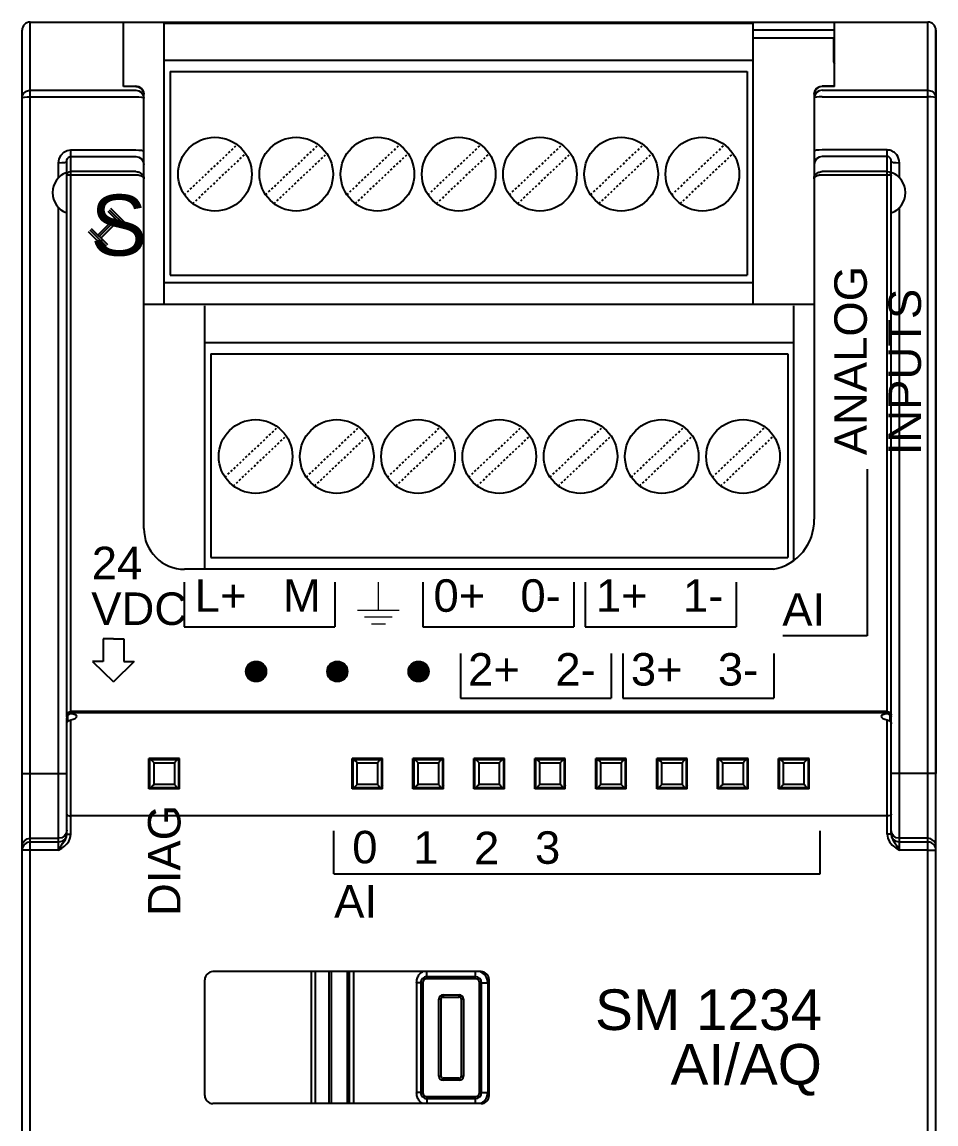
# Model space of a CAD drawing. Header units: inches. Extents: x 57 to 2760, y -193 to 2149.
# Drawn here: x 230 to 275, y 1289.4 to 1343.7 of the extents above; entities that cross this region are included whole.
import ezdxf

# ---------------------------------------------------------------- set-up
doc = ezdxf.new("R2010")
doc.units = ezdxf.units.IN
doc.header["$MEASUREMENT"] = 0
doc.linetypes.add('DOT', pattern=[0.2, 0.1, -0.1])
doc.styles.get("Standard").update_dxf_attribs({"font": 'arial.ttf'})

msp = doc.modelspace()

# ---------------------------------------------------------------- linework, layer by layer
at = {"color": 7, "linetype": 'Continuous'}
for p, q in [((229.97329, 1244.08422), (229.97329, 1343.28422)), ((230.37329, 1243.68422), (230.37329, 1343.68422)), ((230.37329, 1343.68422), (274.57329, 1343.68422)), ((234.97329, 1340.51791), (234.97329, 1343.68422)), ((236.97329, 1329.78895), (236.97329, 1343.60422)), ((265.97329, 1343.60422), (236.97329, 1343.60422)), ((265.97329, 1329.78895), (265.97329, 1343.60422)), ((269.97329, 1343.28422), (265.97329, 1343.28422)), ((269.97329, 1340.51791), (269.97329, 1343.68422)), ((274.57329, 1243.68422), (274.57329, 1343.68422)), ((274.97329, 1343.28422), (274.97329, 1306.68422)), ((274.97329, 1244.08422), (274.97329, 1343.28422)), ((269.97329, 1342.88422), (265.97329, 1342.88422)), ((269.92329, 1342.88422), (269.92329, 1341.88422)), ((265.97329, 1341.79422), (236.97329, 1341.79422)), ((269.97329, 1341.74784), (269.94488, 1341.74784)), ((237.26329, 1341.25422), (237.26329, 1331.22222)), ((237.26329, 1341.25422), (265.68329, 1341.25422)), ((265.68329, 1341.25422), (265.68329, 1331.22222)), ((234.97329, 1340.53058), (235.57329, 1340.53058)), ((235.57329, 1340.51791), (234.97329, 1340.51791)), ((235.72449, 1340.5009), (235.57329, 1340.53058)), ((269.22208, 1340.5009), (269.37329, 1340.53058)), ((269.37329, 1340.51791), (269.25765, 1340.50138)), ((269.97329, 1340.53058), (269.37329, 1340.53058)), ((269.97329, 1340.51791), (269.37329, 1340.51791)), ((230.37329, 1340.32249), (235.57329, 1340.32249)), ((230.37329, 1340.00264), (235.57329, 1340.00264)), ((235.94268, 1340.08424), (235.97329, 1339.93594)), ((235.97329, 1318.74631), (235.97329, 1340.13058)), ((268.97329, 1340.13058), (268.97329, 1319.20822)), ((269.00389, 1340.08424), (268.97329, 1339.93594)), ((269.1504, 1340.45221), (269.05727, 1340.36804)), ((269.25765, 1340.50138), (269.1504, 1340.45221)), ((269.37329, 1340.32249), (274.57329, 1340.32249)), ((269.37329, 1340.00264), (274.57329, 1340.00264)), ((232.37329, 1309.62007), (232.37329, 1337.38679)), ((232.37329, 1337.38679), (235.57329, 1337.38679)), ((272.57329, 1337.38679), (269.37329, 1337.38679)), ((272.57329, 1309.62007), (272.57329, 1337.38679)), ((231.77329, 1336.007), (231.77329, 1336.74021)), ((232.17329, 1309.47356), (232.17329, 1336.80036)), ((232.37329, 1337.06189), (235.57329, 1337.06189)), ((272.57329, 1337.06189), (269.37329, 1337.06189)), ((272.77329, 1309.47356), (272.77329, 1336.80039)), ((273.17329, 1336.007), (273.17329, 1336.74021)), ((235.57329, 1336.3199), (232.37329, 1336.3199)), ((235.97329, 1335.96918), (235.97329, 1336.67552)), ((272.57329, 1336.3199), (269.37329, 1336.3199)), ((235.57329, 1336.14705), (232.37329, 1336.14705)), ((272.57329, 1336.14705), (269.37329, 1336.14842)), ((231.77329, 1302.92192), (231.77329, 1334.56144)), ((273.17329, 1302.92192), (273.17329, 1334.56144)), ((236.97329, 1330.85511), (265.97329, 1330.85511)), ((237.26329, 1331.22222), (265.68329, 1331.22222)), ((235.97329, 1329.78895), (268.97329, 1329.78895)), ((238.97329, 1316.74622), (238.97329, 1329.70422)), ((267.97329, 1317.17599), (267.97329, 1329.70422)), ((267.97329, 1327.89422), (238.97329, 1327.89422)), ((239.26329, 1327.35422), (239.26329, 1317.32222)), ((239.26329, 1327.35422), (267.68329, 1327.35422)), ((267.68329, 1327.35422), (267.68329, 1317.32222)), ((239.26329, 1317.32222), (267.68329, 1317.32222)), ((266.97319, 1316.74622), (237.97329, 1316.74622)), ((240.9989, 1311.71541), (241.49181, 1312.20832)), ((241.00464, 1311.67474), (241.53248, 1312.20258)), ((241.01042, 1311.77334), (241.43388, 1312.1968)), ((241.01234, 1311.63604), (241.57118, 1312.19488)), ((241.02003, 1311.59733), (241.60989, 1312.18719)), ((241.02195, 1311.83126), (241.37596, 1312.18527)), ((241.02773, 1311.55863), (241.64859, 1312.17949)), ((241.03347, 1311.88919), (241.31803, 1312.17375)), ((241.03543, 1311.51992), (241.6873, 1312.17179)), ((241.05352, 1311.49161), (241.71561, 1312.1537)), ((241.07211, 1311.46379), (241.74343, 1312.13511)), ((241.0907, 1311.43597), (241.77125, 1312.11652)), ((241.10928, 1311.40816), (241.79906, 1312.09794)), ((241.11044, 1312.01256), (241.19466, 1312.09678)), ((241.12787, 1311.38034), (241.82688, 1312.07935)), ((241.14759, 1311.35366), (241.85356, 1312.05963)), ((241.17541, 1311.33507), (241.87215, 1312.03181)), ((241.20322, 1311.31648), (241.89074, 1312.004)), ((241.23104, 1311.2979), (241.90932, 1311.97618)), ((241.25886, 1311.27931), (241.92791, 1311.94836)), ((241.28668, 1311.26072), (241.9465, 1311.92054)), ((241.31767, 1311.24531), (241.96191, 1311.88955)), ((241.35637, 1311.23761), (241.96961, 1311.85085)), ((241.39508, 1311.22991), (241.97731, 1311.81214)), ((241.43378, 1311.22221), (241.98501, 1311.77344)), ((244.9989, 1311.71541), (245.49181, 1312.20832)), ((245.00464, 1311.67474), (245.53248, 1312.20258)), ((245.01042, 1311.77334), (245.43388, 1312.1968)), ((245.01234, 1311.63604), (245.57118, 1312.19488)), ((245.02003, 1311.59733), (245.60989, 1312.18719)), ((245.02195, 1311.83126), (245.37596, 1312.18527)), ((245.02773, 1311.55863), (245.64859, 1312.17949)), ((245.03347, 1311.88919), (245.31803, 1312.17375)), ((245.03543, 1311.51992), (245.6873, 1312.17179)), ((245.05352, 1311.49161), (245.71561, 1312.1537)), ((245.07211, 1311.46379), (245.74343, 1312.13511)), ((245.0907, 1311.43597), (245.77125, 1312.11652)), ((245.10928, 1311.40816), (245.79906, 1312.09794)), ((245.11044, 1312.01256), (245.19466, 1312.09678)), ((245.12787, 1311.38034), (245.82688, 1312.07935)), ((245.14759, 1311.35366), (245.85356, 1312.05963)), ((245.17541, 1311.33507), (245.87215, 1312.03181)), ((245.20322, 1311.31648), (245.89074, 1312.004)), ((245.23104, 1311.2979), (245.90932, 1311.97618)), ((245.25886, 1311.27931), (245.92791, 1311.94836)), ((245.28668, 1311.26072), (245.9465, 1311.92054)), ((245.31767, 1311.24531), (245.96191, 1311.88955)), ((245.35637, 1311.23761), (245.96961, 1311.85085)), ((245.39508, 1311.22991), (245.97731, 1311.81214)), ((245.43378, 1311.22221), (245.98501, 1311.77344)), ((248.9989, 1311.71541), (249.49181, 1312.20832)), ((249.00464, 1311.67474), (249.53248, 1312.20258)), ((249.01042, 1311.77334), (249.43388, 1312.1968)), ((249.01234, 1311.63604), (249.57118, 1312.19488)), ((249.02003, 1311.59733), (249.60989, 1312.18719)), ((249.02195, 1311.83126), (249.37596, 1312.18527)), ((249.02773, 1311.55863), (249.64859, 1312.17949)), ((249.03347, 1311.88919), (249.31803, 1312.17375)), ((249.03543, 1311.51992), (249.6873, 1312.17179)), ((249.05352, 1311.49161), (249.71561, 1312.1537)), ((249.07211, 1311.46379), (249.74343, 1312.13511)), ((249.0907, 1311.43597), (249.77125, 1312.11652)), ((249.10928, 1311.40816), (249.79906, 1312.09794)), ((249.11044, 1312.01256), (249.19466, 1312.09678)), ((249.12787, 1311.38034), (249.82688, 1312.07935)), ((249.14759, 1311.35366), (249.85356, 1312.05963)), ((249.17541, 1311.33507), (249.87215, 1312.03181)), ((249.20322, 1311.31648), (249.89074, 1312.004)), ((249.23104, 1311.2979), (249.90932, 1311.97618)), ((249.25886, 1311.27931), (249.92791, 1311.94836)), ((249.28668, 1311.26072), (249.9465, 1311.92054)), ((249.31767, 1311.24531), (249.96191, 1311.88955)), ((249.35637, 1311.23761), (249.96961, 1311.85085)), ((249.39508, 1311.22991), (249.97731, 1311.81214)), ((249.43378, 1311.22221), (249.98501, 1311.77344)), ((241.47249, 1311.21452), (241.9927, 1311.73473)), ((241.51788, 1311.2135), (241.99372, 1311.68934)), ((241.57581, 1311.22503), (241.98219, 1311.63141)), ((241.63373, 1311.23655), (241.97067, 1311.57349)), ((241.69532, 1311.25174), (241.95548, 1311.5119)), ((241.83517, 1311.34518), (241.86204, 1311.37205)), ((245.47249, 1311.21452), (245.9927, 1311.73473)), ((245.51788, 1311.2135), (245.99372, 1311.68934)), ((245.57581, 1311.22503), (245.98219, 1311.63141)), ((245.63373, 1311.23655), (245.97067, 1311.57349)), ((245.69532, 1311.25174), (245.95548, 1311.5119)), ((245.83517, 1311.34518), (245.86204, 1311.37205)), ((249.47249, 1311.21452), (249.9927, 1311.73473)), ((249.51788, 1311.2135), (249.99372, 1311.68934)), ((249.57581, 1311.22503), (249.98219, 1311.63141)), ((249.63373, 1311.23655), (249.97067, 1311.57349)), ((249.69532, 1311.25174), (249.95548, 1311.5119)), ((249.83517, 1311.34518), (249.86204, 1311.37205)), ((272.57329, 1309.7402), (232.37329, 1309.7402)), ((272.57329, 1309.6728), (232.37329, 1309.6728)), ((232.17329, 1303.6921), (232.17329, 1309.43507)), ((232.22329, 1309.25312), (232.22329, 1309.56094)), ((232.37329, 1303.69686), (232.37329, 1309.32986)), ((272.57329, 1303.69686), (272.57329, 1309.32986)), ((272.72329, 1309.25312), (272.72329, 1309.56094)), ((272.77329, 1303.69214), (272.77329, 1309.43507)), ((272.77329, 1304.68066), (272.77329, 1309.12725)), ((236.22329, 1305.93422), (236.22329, 1307.43422)), ((237.72329, 1307.43422), (236.22329, 1307.43422)), ((237.72329, 1305.93422), (237.72329, 1307.43422)), ((246.22329, 1305.93422), (246.22329, 1307.43422)), ((247.72329, 1307.43422), (246.22329, 1307.43422)), ((247.72329, 1305.93422), (247.72329, 1307.43422)), ((249.22329, 1305.93422), (249.22329, 1307.43422)), ((250.72329, 1307.43422), (249.22329, 1307.43422)), ((250.72329, 1305.93422), (250.72329, 1307.43422)), ((252.22329, 1305.93422), (252.22329, 1307.43422)), ((253.72329, 1307.43422), (252.22329, 1307.43422)), ((253.72329, 1305.93422), (253.72329, 1307.43422)), ((255.22329, 1305.93422), (255.22329, 1307.43422)), ((256.72329, 1307.43422), (255.22329, 1307.43422)), ((256.72329, 1305.93422), (256.72329, 1307.43422)), ((259.72329, 1307.43422), (258.22329, 1307.43422)), ((258.22329, 1305.93422), (258.22329, 1307.43422)), ((259.72329, 1305.93422), (259.72329, 1307.43422)), ((262.72329, 1307.43422), (261.22329, 1307.43422)), ((261.22329, 1305.93422), (261.22329, 1307.43422)), ((262.72329, 1305.93422), (262.72329, 1307.43422)), ((265.72329, 1307.43422), (264.22329, 1307.43422)), ((264.22329, 1305.93422), (264.22329, 1307.43422)), ((265.72329, 1305.93422), (265.72329, 1307.43422)), ((268.72329, 1307.43422), (267.22329, 1307.43422)), ((267.22329, 1305.93422), (267.22329, 1307.43422)), ((268.72329, 1305.93422), (268.72329, 1307.43422)), ((236.22329, 1307.18422), (236.27329, 1307.18422)), ((236.27329, 1305.98422), (236.27329, 1307.38422)), ((236.27329, 1307.38422), (237.67329, 1307.38422)), ((236.47329, 1307.21993), (237.47329, 1307.21993)), ((236.47336, 1306.1485), (236.47336, 1307.21993)), ((237.47321, 1307.21993), (237.47321, 1306.1485)), ((237.67329, 1307.38422), (237.67329, 1305.98422)), ((237.67329, 1307.18422), (237.72329, 1307.18422)), ((246.22329, 1307.18422), (246.27329, 1307.18422)), ((246.27329, 1305.98422), (246.27329, 1307.38422)), ((246.27329, 1307.38422), (247.67329, 1307.38422)), ((246.47329, 1307.21993), (247.47329, 1307.21993)), ((246.47336, 1306.1485), (246.47336, 1307.21993)), ((247.47321, 1307.21993), (247.47321, 1306.1485)), ((247.67329, 1307.38422), (247.67329, 1305.98422)), ((249.27329, 1305.98422), (249.27329, 1307.38422)), ((249.27329, 1307.38422), (250.67329, 1307.38422)), ((249.47329, 1307.21993), (250.47329, 1307.21993)), ((249.47336, 1306.1485), (249.47336, 1307.21993)), ((250.47321, 1307.21993), (250.47321, 1306.1485)), ((250.67329, 1307.38422), (250.67329, 1305.98422)), ((252.27329, 1305.98422), (252.27329, 1307.38422)), ((252.27329, 1307.38422), (253.67329, 1307.38422)), ((252.47329, 1307.21993), (253.47329, 1307.21993)), ((252.47336, 1306.1485), (252.47336, 1307.21993)), ((253.47321, 1307.21993), (253.47321, 1306.1485)), ((253.67329, 1307.38422), (253.67329, 1305.98422)), ((255.27329, 1305.98422), (255.27329, 1307.38422)), ((255.27329, 1307.38422), (256.67329, 1307.38422)), ((255.47329, 1307.21993), (256.47329, 1307.21993)), ((255.47336, 1306.1485), (255.47336, 1307.21993)), ((256.47321, 1307.21993), (256.47321, 1306.1485)), ((256.67329, 1307.38422), (256.67329, 1305.98422)), ((258.27329, 1307.38422), (259.67329, 1307.38422)), ((258.27329, 1305.98422), (258.27329, 1307.38422)), ((258.47329, 1307.21993), (259.47329, 1307.21993)), ((258.47336, 1306.1485), (258.47336, 1307.21993)), ((259.47321, 1307.21993), (259.47321, 1306.1485)), ((259.67329, 1307.38422), (259.67329, 1305.98422)), ((261.27329, 1307.38422), (262.67329, 1307.38422)), ((261.27329, 1305.98422), (261.27329, 1307.38422)), ((261.47329, 1307.21993), (262.47329, 1307.21993)), ((261.47336, 1306.1485), (261.47336, 1307.21993)), ((262.47321, 1307.21993), (262.47321, 1306.1485)), ((262.67329, 1307.38422), (262.67329, 1305.98422)), ((264.27329, 1307.38422), (265.67329, 1307.38422)), ((264.27329, 1305.98422), (264.27329, 1307.38422)), ((264.47329, 1307.21993), (265.47329, 1307.21993)), ((264.47336, 1306.1485), (264.47336, 1307.21993)), ((265.47321, 1307.21993), (265.47321, 1306.1485)), ((265.67329, 1307.38422), (265.67329, 1305.98422)), ((267.27329, 1307.38422), (268.67329, 1307.38422)), ((267.27329, 1305.98422), (267.27329, 1307.38422)), ((267.47329, 1307.21993), (268.47329, 1307.21993)), ((267.47336, 1306.1485), (267.47336, 1307.21993)), ((268.47321, 1307.21993), (268.47321, 1306.1485)), ((268.67329, 1307.38422), (268.67329, 1305.98422)), ((268.67329, 1307.18422), (268.72329, 1307.18422)), ((229.97329, 1306.68422), (232.17329, 1306.68422)), ((274.97329, 1306.68422), (272.77329, 1306.68422)), ((236.22329, 1306.18422), (236.27329, 1306.18422)), ((237.72329, 1305.93422), (236.22329, 1305.93422)), ((237.67329, 1305.98422), (236.27329, 1305.98422)), ((237.47329, 1306.1485), (236.47329, 1306.1485)), ((237.67329, 1306.18422), (237.72329, 1306.18422)), ((246.22329, 1306.18422), (246.27329, 1306.18422)), ((247.72329, 1305.93422), (246.22329, 1305.93422)), ((247.67329, 1305.98422), (246.27329, 1305.98422)), ((247.47329, 1306.1485), (246.47329, 1306.1485)), ((250.72329, 1305.93422), (249.22329, 1305.93422)), ((250.67329, 1305.98422), (249.27329, 1305.98422)), ((250.47329, 1306.1485), (249.47329, 1306.1485)), ((253.72329, 1305.93422), (252.22329, 1305.93422)), ((253.67329, 1305.98422), (252.27329, 1305.98422)), ((253.47329, 1306.1485), (252.47329, 1306.1485)), ((256.72329, 1305.93422), (255.22329, 1305.93422)), ((256.67329, 1305.98422), (255.27329, 1305.98422)), ((256.47329, 1306.1485), (255.47329, 1306.1485)), ((259.72329, 1305.93422), (258.22329, 1305.93422)), ((259.67329, 1305.98422), (258.27329, 1305.98422)), ((259.47329, 1306.1485), (258.47329, 1306.1485)), ((262.72329, 1305.93422), (261.22329, 1305.93422)), ((262.67329, 1305.98422), (261.27329, 1305.98422)), ((262.47329, 1306.1485), (261.47329, 1306.1485)), ((265.72329, 1305.93422), (264.22329, 1305.93422)), ((265.67329, 1305.98422), (264.27329, 1305.98422)), ((265.47329, 1306.1485), (264.47329, 1306.1485)), ((268.72329, 1305.93422), (267.22329, 1305.93422)), ((268.67329, 1305.98422), (267.27329, 1305.98422)), ((268.47329, 1306.1485), (267.47329, 1306.1485)), ((268.67329, 1306.18422), (268.72329, 1306.18422)), ((272.57329, 1304.60034), (232.37329, 1304.60034)), ((232.17329, 1303.89487), (232.14284, 1303.74238)), ((232.27329, 1303.69623), (232.37329, 1303.69686)), ((272.67329, 1303.69623), (272.57329, 1303.69686)), ((272.80373, 1303.74238), (272.77329, 1303.89487)), ((229.97329, 1284.45532), (229.97329, 1303.09792)), ((230.37329, 1303.4964), (231.77329, 1303.4964)), ((231.77329, 1303.3116), (230.37329, 1303.3116)), ((274.57329, 1303.4964), (273.17329, 1303.4964)), ((274.57329, 1303.3116), (273.17329, 1303.3116)), ((274.97329, 1284.27052), (274.97329, 1303.09792)), ((229.98267, 1302.99893), (229.97329, 1302.91312)), ((231.77329, 1302.92192), (230.37329, 1302.92192)), ((274.57329, 1302.92192), (273.17329, 1302.92192)), ((252.57329, 1296.93422), (239.37329, 1296.93422)), ((244.22167, 1290.43422), (244.22167, 1296.93422)), ((244.42074, 1290.43422), (244.42074, 1296.93422)), ((245.10329, 1290.43422), (245.10329, 1296.93422)), ((245.10329, 1290.43422), (245.10329, 1296.93422)), ((245.20329, 1290.43422), (245.20329, 1296.93422)), ((246.00329, 1290.43422), (246.00329, 1296.93422)), ((246.10329, 1290.43422), (246.10329, 1296.93422)), ((246.30329, 1290.43422), (246.30329, 1296.93422)), ((249.90329, 1296.58422), (249.90329, 1296.93422)), ((252.30329, 1296.68422), (249.90329, 1296.68422)), ((252.30329, 1296.58422), (249.90329, 1296.58422)), ((252.30329, 1296.58422), (252.30329, 1296.93422)), ((238.97329, 1290.83422), (238.97329, 1296.53422)), ((249.40329, 1296.38422), (249.40329, 1290.98422)), ((249.70329, 1296.38422), (249.40329, 1296.38422)), ((249.60329, 1296.38422), (249.60329, 1290.98422)), ((249.70329, 1296.38422), (249.70329, 1290.98422)), ((252.50329, 1290.98422), (252.50329, 1296.38422)), ((252.50329, 1296.38422), (252.90329, 1296.38422)), ((252.60329, 1290.98422), (252.60329, 1296.38422)), ((252.90329, 1296.38422), (252.90329, 1290.98422)), ((252.97329, 1290.83422), (252.97329, 1296.53422)), ((250.50329, 1291.78422), (250.50329, 1295.58422)), ((250.60329, 1295.58422), (250.50329, 1295.58422)), ((250.60329, 1291.78422), (250.60329, 1295.58422)), ((250.60329, 1291.78422), (250.60329, 1295.58422)), ((250.70329, 1295.78422), (250.70329, 1295.68422)), ((250.70329, 1295.78422), (251.50329, 1295.78422)), ((250.70329, 1295.68422), (251.50329, 1295.68422)), ((250.70329, 1295.68422), (251.50329, 1295.68422)), ((251.50329, 1295.68422), (251.50329, 1295.78422)), ((251.60329, 1295.58422), (251.60329, 1291.78422)), ((251.70329, 1295.58422), (251.60329, 1295.58422)), ((251.70329, 1295.58422), (251.70329, 1291.78422)), ((250.50329, 1291.78422), (250.60329, 1291.78422)), ((251.60329, 1291.78422), (251.70329, 1291.78422)), ((250.70329, 1291.68422), (250.70329, 1291.58422)), ((251.50329, 1291.68422), (250.70329, 1291.68422)), ((251.50329, 1291.68422), (250.70329, 1291.68422)), ((251.50329, 1291.58422), (250.70329, 1291.58422)), ((251.50329, 1291.58422), (251.50329, 1291.68422)), ((249.70329, 1290.98422), (249.40329, 1290.98422)), ((249.90329, 1290.78422), (249.90328, 1290.43422)), ((249.90329, 1290.78422), (252.30329, 1290.78422)), ((249.90329, 1290.68422), (252.30329, 1290.68422)), ((249.90329, 1290.68422), (252.30329, 1290.68422)), ((252.30329, 1290.43422), (252.30329, 1290.78422)), ((252.50329, 1290.98422), (252.90329, 1290.98422)), ((252.57329, 1290.43422), (239.37329, 1290.43422))]:
    msp.add_line(p, q, dxfattribs=at)
at = {"linetype": 'DOT'}
for p, q in [((237.96743, 1335.18099), (240.56651, 1337.64304)), ((241.96743, 1335.18099), (244.56651, 1337.64304)), ((245.96743, 1335.18099), (248.56651, 1337.64304)), ((249.96743, 1335.18099), (252.56651, 1337.64304)), ((253.96743, 1335.18099), (256.56651, 1337.64304)), ((257.96743, 1335.18099), (260.56651, 1337.64304)), ((261.96743, 1335.18099), (264.56651, 1337.64304)), ((238.38006, 1334.7454), (240.97914, 1337.20745)), ((242.38006, 1334.7454), (244.97914, 1337.20745)), ((246.38006, 1334.7454), (248.97914, 1337.20745)), ((250.38006, 1334.7454), (252.97914, 1337.20745)), ((254.38006, 1334.7454), (256.97914, 1337.20745)), ((258.38006, 1334.7454), (260.97914, 1337.20745)), ((262.38006, 1334.7454), (264.97914, 1337.20745)), ((239.96743, 1321.28099), (242.56651, 1323.74304)), ((243.96743, 1321.28099), (246.56651, 1323.74304)), ((247.96743, 1321.28099), (250.56651, 1323.74304)), ((251.96743, 1321.28099), (254.56651, 1323.74304)), ((255.96743, 1321.28099), (258.56651, 1323.74304)), ((259.96743, 1321.28099), (262.56651, 1323.74304)), ((263.96743, 1321.28099), (266.56651, 1323.74304)), ((240.38006, 1320.8454), (242.97914, 1323.30745)), ((244.38006, 1320.8454), (246.97914, 1323.30745)), ((248.38006, 1320.8454), (250.97914, 1323.30745)), ((252.38006, 1320.8454), (254.97914, 1323.30745)), ((256.38006, 1320.8454), (258.97914, 1323.30745)), ((260.38006, 1320.8454), (262.97914, 1323.30745)), ((264.38006, 1320.8454), (266.97914, 1323.30745))]:
    msp.add_line(p, q, dxfattribs=at)
for p, q in [((234.54551, 1334.03024), (233.70696, 1333.19201)), ((234.19627, 1334.37184), (234.99795, 1333.57993)), ((234.26653, 1334.443), (235.06821, 1333.65108)), ((234.33679, 1334.51416), (235.13847, 1333.72224)), ((233.37681, 1333.51724), (234.17849, 1332.72533)), ((234.61621, 1333.95952), (233.77765, 1333.12129)), ((234.68691, 1333.88879), (233.84835, 1333.05056)), ((233.23629, 1333.37493), (234.03797, 1332.58301)), ((233.30655, 1333.44609), (234.10823, 1332.65417)), ((271.59361, 1321.67871), (271.59361, 1313.46774)), ((237.95013, 1316.1037), (237.95013, 1313.90911)), ((245.38013, 1316.1037), (245.38013, 1313.90911)), ((249.70664, 1316.1037), (249.70664, 1313.90911)), ((257.13664, 1316.1037), (257.13664, 1313.90911)), ((257.70664, 1316.1037), (257.70664, 1313.90911)), ((265.13664, 1316.1037), (265.13664, 1313.90911)), ((237.95013, 1313.90911), (245.38013, 1313.90911)), ((249.70664, 1313.90911), (257.13664, 1313.90911)), ((257.70664, 1313.90911), (265.13664, 1313.90911)), ((271.59361, 1313.46774), (267.44085, 1313.46774)), ((234.47401, 1313.32057), (233.95996, 1313.32057)), ((233.95996, 1313.32057), (233.95996, 1312.20218)), ((234.47401, 1313.32057), (234.98806, 1313.32057)), ((234.98806, 1313.32057), (234.98806, 1312.20218)), ((251.55717, 1312.59625), (251.55717, 1310.40166)), ((258.98717, 1312.59625), (258.98717, 1310.40166)), ((259.55717, 1312.59625), (259.55717, 1310.40166)), ((266.98717, 1312.59625), (266.98717, 1310.40166)), ((233.95996, 1312.20218), (233.44591, 1312.20218)), ((233.44591, 1312.20218), (234.47401, 1311.2047)), ((235.50211, 1312.20218), (234.47401, 1311.2047)), ((234.98806, 1312.20218), (235.50211, 1312.20218)), ((251.55717, 1310.40166), (258.98717, 1310.40166)), ((259.55717, 1310.40166), (266.98717, 1310.40166)), ((245.32887, 1301.74951), (245.32887, 1303.86554)), ((269.26797, 1301.74951), (269.26797, 1303.86554)), ((245.32887, 1301.74951), (269.26797, 1301.74951))]:
    msp.add_line(p, q)
at = {"color": 7, "linetype": 'Continuous', "lineweight": 15}
for p, q in [((247.5206, 1314.73527), (247.5206, 1316.10027)), ((246.49685, 1314.73527), (248.54435, 1314.73527)), ((246.8381, 1314.39402), (248.2031, 1314.39402)), ((247.17935, 1314.05277), (247.86185, 1314.05277))]:
    msp.add_line(p, q, dxfattribs=at)
at = {"color": 7, "linetype": 'Continuous'}
for points in [[(235.57329, 1340.51791), (235.68892, 1340.50138), (235.79617, 1340.45221), (235.8893, 1340.36804), (235.95214, 1340.25484), (235.97329, 1340.13058)], [(229.97329, 1339.93594), (229.97782, 1339.99395), (229.99315, 1340.05624), (230.02169, 1340.12026), (230.06532, 1340.18261), (230.12492, 1340.23895), (230.1991, 1340.28392), (230.28383, 1340.3127), (230.37329, 1340.32249)], [(229.97329, 1339.93594), (230.0034, 1339.96133), (230.09003, 1339.98303), (230.21994, 1339.99754), (230.37329, 1340.00264)], [(235.57329, 1340.32249), (235.72539, 1340.29345), (235.85562, 1340.20976), (235.94268, 1340.08424)], [(235.57329, 1340.00264), (235.72539, 1339.99763), (235.85562, 1339.98319), (235.94268, 1339.96153), (235.97329, 1339.93594)], [(235.97329, 1340.13058), (235.94389, 1340.28109), (235.85684, 1340.41271), (235.72449, 1340.5009)], [(268.97329, 1340.13058), (269.00268, 1340.28109), (269.08973, 1340.41271), (269.22208, 1340.5009)], [(269.05727, 1340.36804), (268.99443, 1340.25484), (268.97329, 1340.13058)], [(269.37329, 1340.00264), (269.22118, 1339.99763), (269.09095, 1339.98319), (269.00389, 1339.96153), (268.97329, 1339.93594)], [(269.37329, 1340.32249), (269.22118, 1340.29345), (269.09095, 1340.20976), (269.00389, 1340.08424)], [(274.57329, 1340.32249), (274.63328, 1340.31812), (274.69775, 1340.3033), (274.76402, 1340.27571), (274.82855, 1340.23354), (274.88686, 1340.17593), (274.93339, 1340.10422), (274.96317, 1340.02233), (274.97329, 1339.93594)], [(274.97329, 1339.93594), (274.94317, 1339.96133), (274.85654, 1339.98303), (274.72663, 1339.99754), (274.57329, 1340.00264)], [(231.77329, 1336.74021), (231.80601, 1336.95076), (231.89819, 1337.13505), (232.03505, 1337.27417), (232.19821, 1337.35856), (232.37329, 1337.38679)], [(235.57329, 1337.38679), (235.72636, 1337.38211), (235.85613, 1337.36879), (235.94284, 1337.34885), (235.97329, 1337.32532)], [(269.37329, 1337.38679), (269.22021, 1337.38211), (269.09044, 1337.36879), (269.00373, 1337.34885), (268.97329, 1337.32532)], [(273.17329, 1336.74021), (273.16218, 1336.86402), (273.13328, 1336.97228), (273.09189, 1337.0653), (273.04188, 1337.14395), (272.98665, 1337.20881), (272.92926, 1337.26065), (272.87172, 1337.3011), (272.81446, 1337.33223), (272.75672, 1337.35582), (272.69733, 1337.37281), (272.636, 1337.38325), (272.57329, 1337.38679)], [(232.17329, 1336.80039), (232.14283, 1336.77736), (232.05612, 1336.75784), (231.92635, 1336.74479), (231.77329, 1336.74021)], [(232.17329, 1336.80036), (232.18418, 1336.88544), (232.2149, 1336.96), (232.26058, 1337.01636), (232.31505, 1337.05053), (232.37329, 1337.06189)], [(235.57329, 1337.06189), (235.72636, 1337.03248), (235.85613, 1336.94872), (235.94284, 1336.82337), (235.97329, 1336.67552)], [(269.37329, 1337.06189), (269.22021, 1337.03248), (269.09044, 1336.94872), (269.00373, 1336.82337), (268.97329, 1336.67552)], [(272.77329, 1336.80039), (272.76958, 1336.85044), (272.75995, 1336.89421), (272.74615, 1336.93182), (272.72948, 1336.96363), (272.71107, 1336.98987), (272.69194, 1337.01085), (272.67276, 1337.02721), (272.65367, 1337.03981), (272.63443, 1337.04935), (272.61463, 1337.05623), (272.59419, 1337.06045), (272.57329, 1337.06189)], [(273.17329, 1336.74021), (273.02021, 1336.74479), (272.89044, 1336.75784), (272.80373, 1336.77736), (272.77329, 1336.80039)], [(232.17329, 1336.12671), (232.18851, 1336.20064), (232.23186, 1336.26331), (232.29675, 1336.30519), (232.37329, 1336.3199)], [(235.57329, 1336.3199), (235.63812, 1336.31526), (235.69544, 1336.30315), (235.74532, 1336.28581), (235.78842, 1336.26486), (235.82567, 1336.24128), (235.85807, 1336.21547), (235.88665, 1336.18716), (235.91188, 1336.15592), (235.93331, 1336.12202), (235.95041, 1336.08611), (235.96283, 1336.04888), (235.97049, 1336.01063), (235.97329, 1335.96922)], [(268.97329, 1335.96917), (268.97602, 1336.01015), (268.98412, 1336.05029), (268.99738, 1336.08909), (269.01549, 1336.126), (269.03808, 1336.16056), (269.0647, 1336.19235), (269.09501, 1336.22113), (269.12871, 1336.24671), (269.16532, 1336.26877), (269.20419, 1336.28702), (269.24463, 1336.30126), (269.28609, 1336.31146), (269.32872, 1336.31771), (269.37329, 1336.3199)], [(272.57329, 1336.3199), (272.64886, 1336.30557), (272.71378, 1336.26421), (272.75795, 1336.20089), (272.77329, 1336.12671)], [(232.37329, 1336.14705), (232.2965, 1336.14549), (232.23123, 1336.14103), (232.18815, 1336.13441), (232.17329, 1336.12671)], [(235.97329, 1335.96919), (235.97049, 1335.99021), (235.96283, 1336.0096), (235.95041, 1336.02848), (235.93332, 1336.04669), (235.91189, 1336.06388), (235.88666, 1336.07972), (235.85808, 1336.09408), (235.8257, 1336.10716), (235.78845, 1336.11912), (235.74536, 1336.12975), (235.69548, 1336.13855), (235.63818, 1336.14469), (235.57337, 1336.14705)], [(269.37329, 1336.14705), (269.32872, 1336.14595), (269.28609, 1336.14278), (269.24463, 1336.1376), (269.20418, 1336.13038), (269.16531, 1336.12112), (269.12871, 1336.10993), (269.09501, 1336.09695), (269.0647, 1336.08236), (269.03808, 1336.06623), (269.01549, 1336.04871), (268.99738, 1336.02999), (268.98412, 1336.01032), (268.97602, 1335.98997), (268.97329, 1335.96919)], [(272.77329, 1336.12671), (272.75795, 1336.13452), (272.71378, 1336.14119), (272.64886, 1336.14555), (272.57329, 1336.14705)], [(232.17329, 1309.55633), (232.18384, 1309.61528), (232.21313, 1309.66646), (232.25678, 1309.70578), (232.31161, 1309.73124), (232.37329, 1309.7402)], [(232.37329, 1309.6728), (232.29675, 1309.65764), (232.23186, 1309.61445), (232.18851, 1309.54981), (232.17329, 1309.47356)], [(232.37329, 1309.62007), (232.29144, 1309.60763), (232.22329, 1309.56094)], [(232.67329, 1309.5033), (232.65233, 1309.54683), (232.59113, 1309.58141), (232.495, 1309.60576), (232.37329, 1309.62007)], [(272.57329, 1309.62007), (272.45157, 1309.60576), (272.35544, 1309.58141), (272.29424, 1309.54683), (272.27329, 1309.5033)], [(272.57329, 1309.7402), (272.63488, 1309.73126), (272.68955, 1309.70594), (272.73323, 1309.66672), (272.76269, 1309.61537), (272.77329, 1309.55633)], [(272.57329, 1309.6728), (272.64982, 1309.65764), (272.71471, 1309.61445), (272.75806, 1309.54981), (272.77329, 1309.47356)], [(272.72329, 1309.56094), (272.65515, 1309.60762), (272.57329, 1309.62007)], [(232.22329, 1309.56094), (232.1861, 1309.50211), (232.17329, 1309.43507)], [(232.17329, 1309.12725), (232.1861, 1309.19429), (232.22329, 1309.25312)], [(232.22329, 1309.25312), (232.29145, 1309.30337), (232.37329, 1309.32986)], [(232.37329, 1309.32986), (232.495, 1309.36039), (232.59113, 1309.4041), (232.65233, 1309.45399), (232.67329, 1309.5033)], [(272.27329, 1309.5033), (272.29424, 1309.45399), (272.35544, 1309.4041), (272.45157, 1309.36039), (272.57329, 1309.32986)], [(272.57329, 1309.32986), (272.65516, 1309.30334), (272.72329, 1309.25312)], [(272.77329, 1309.43507), (272.76041, 1309.50227), (272.72329, 1309.56094)], [(272.72329, 1309.25312), (272.76041, 1309.19445), (272.77329, 1309.12725)], [(236.47329, 1307.21993), (236.4191, 1307.275), (236.3666, 1307.32974), (236.31595, 1307.38422)], [(237.47329, 1307.21993), (237.52747, 1307.275), (237.57997, 1307.32974), (237.63062, 1307.38422)], [(246.47329, 1307.21993), (246.41903, 1307.27507), (246.36654, 1307.32981), (246.31595, 1307.38422)], [(247.47329, 1307.21993), (247.52754, 1307.27507), (247.58003, 1307.32981), (247.63062, 1307.38422)], [(249.47329, 1307.21993), (249.41904, 1307.27505), (249.36655, 1307.3298), (249.31595, 1307.38422)], [(250.47329, 1307.21993), (250.52753, 1307.27505), (250.58002, 1307.3298), (250.63062, 1307.38422)], [(252.47329, 1307.21993), (252.41906, 1307.27504), (252.36656, 1307.32979), (252.31595, 1307.38422)], [(253.47329, 1307.21993), (253.52751, 1307.27504), (253.58001, 1307.32979), (253.63062, 1307.38422)], [(255.47329, 1307.21993), (255.41907, 1307.27503), (255.36658, 1307.32977), (255.31595, 1307.38422)], [(256.47329, 1307.21993), (256.5275, 1307.27503), (256.57999, 1307.32977), (256.63062, 1307.38422)], [(258.47329, 1307.21993), (258.41908, 1307.27502), (258.36659, 1307.32976), (258.31595, 1307.38422)], [(259.47329, 1307.21993), (259.52749, 1307.27502), (259.57998, 1307.32976), (259.63062, 1307.38422)], [(261.47329, 1307.21993), (261.41909, 1307.27501), (261.36659, 1307.32975), (261.31595, 1307.38422)], [(262.47329, 1307.21993), (262.52748, 1307.27501), (262.57997, 1307.32975), (262.63062, 1307.38422)], [(264.47329, 1307.21993), (264.4191, 1307.275), (264.3666, 1307.32975), (264.31595, 1307.38422)], [(265.47329, 1307.21993), (265.52747, 1307.275), (265.57997, 1307.32975), (265.63062, 1307.38422)], [(267.47329, 1307.21993), (267.4191, 1307.275), (267.3666, 1307.32974), (267.31595, 1307.38422)], [(268.47329, 1307.21993), (268.52747, 1307.275), (268.57997, 1307.32974), (268.63062, 1307.38422)], [(236.47329, 1306.1485), (236.4191, 1306.09344), (236.3666, 1306.03869), (236.31595, 1305.98422)], [(237.47329, 1306.1485), (237.52747, 1306.09344), (237.57997, 1306.03869), (237.63062, 1305.98422)], [(246.47329, 1306.1485), (246.41903, 1306.09337), (246.36654, 1306.03862), (246.31595, 1305.98422)], [(247.47329, 1306.1485), (247.52754, 1306.09337), (247.58003, 1306.03862), (247.63062, 1305.98422)], [(249.47329, 1306.1485), (249.41904, 1306.09338), (249.36655, 1306.03864), (249.31595, 1305.98422)], [(250.47329, 1306.1485), (250.52753, 1306.09338), (250.58002, 1306.03864), (250.63062, 1305.98422)], [(252.47329, 1306.1485), (252.41906, 1306.0934), (252.36656, 1306.03865), (252.31595, 1305.98422)], [(253.47329, 1306.1485), (253.52751, 1306.0934), (253.58001, 1306.03865), (253.63062, 1305.98422)], [(255.47329, 1306.1485), (255.41907, 1306.09341), (255.36658, 1306.03866), (255.31595, 1305.98422)], [(256.47329, 1306.1485), (256.5275, 1306.09341), (256.57999, 1306.03866), (256.63062, 1305.98422)], [(258.47329, 1306.1485), (258.41908, 1306.09342), (258.36659, 1306.03868), (258.31595, 1305.98422)], [(259.47329, 1306.1485), (259.52749, 1306.09342), (259.57998, 1306.03868), (259.63062, 1305.98422)], [(261.47329, 1306.1485), (261.41909, 1306.09343), (261.36659, 1306.03868), (261.31595, 1305.98422)], [(262.47329, 1306.1485), (262.52748, 1306.09343), (262.57997, 1306.03868), (262.63062, 1305.98422)], [(264.47329, 1306.1485), (264.4191, 1306.09344), (264.3666, 1306.03869), (264.31595, 1305.98422)], [(265.47329, 1306.1485), (265.52747, 1306.09344), (265.57997, 1306.03869), (265.63062, 1305.98422)], [(267.47329, 1306.1485), (267.4191, 1306.09344), (267.3666, 1306.03869), (267.31595, 1305.98422)], [(268.47329, 1306.1485), (268.52747, 1306.09344), (268.57997, 1306.03869), (268.63062, 1305.98422)], [(232.17329, 1304.68066), (232.18719, 1304.65083), (232.22848, 1304.62489), (232.29334, 1304.60691), (232.37329, 1304.60034)], [(272.77329, 1304.68066), (272.75938, 1304.65083), (272.71809, 1304.62489), (272.65323, 1304.60691), (272.57329, 1304.60034)], [(232.14284, 1303.74238), (232.05613, 1303.61311), (231.92636, 1303.52673), (231.77329, 1303.4964)], [(231.77329, 1302.92192), (231.93109, 1303.01628), (232.06893, 1303.11494), (232.18376, 1303.22426), (232.27163, 1303.34286), (232.33087, 1303.46492), (232.36347, 1303.58459), (232.37329, 1303.69686)], [(232.16983, 1303.69279), (232.14284, 1303.55758), (232.05613, 1303.42831), (231.92636, 1303.34193), (231.77329, 1303.3116)], [(231.77329, 1302.92192), (231.87856, 1303.09804), (231.97029, 1303.23383), (232.04676, 1303.34291), (232.10544, 1303.43976), (232.14499, 1303.53006), (232.16674, 1303.61458), (232.17329, 1303.6921)], [(232.17329, 1303.6921), (232.20008, 1303.69448), (232.27329, 1303.69623)], [(272.57329, 1303.69686), (272.60069, 1303.50986), (272.6835, 1303.32906), (272.82203, 1303.1635), (272.9986, 1303.02719), (273.17329, 1302.92192)], [(272.77329, 1303.6921), (272.74649, 1303.69448), (272.67329, 1303.69623)], [(272.77329, 1303.69214), (272.79162, 1303.5619), (272.84703, 1303.4288), (272.93934, 1303.28576), (273.05669, 1303.11576), (273.17329, 1302.92192)], [(273.17329, 1303.3116), (273.02021, 1303.34193), (272.89044, 1303.42831), (272.80373, 1303.55758), (272.77673, 1303.69283)], [(273.17329, 1303.4964), (273.02021, 1303.52673), (272.89044, 1303.61311), (272.80373, 1303.74238)], [(229.97329, 1303.09792), (230.00373, 1303.25041), (230.09044, 1303.37968), (230.22021, 1303.46606), (230.37329, 1303.4964)], [(230.37329, 1303.3116), (230.30961, 1303.30652), (230.2426, 1303.28973), (230.17519, 1303.2593), (230.11101, 1303.21399), (230.05451, 1303.15383), (230.01045, 1303.08085), (229.98267, 1302.99893)], [(274.97329, 1303.09792), (274.94284, 1303.25041), (274.85613, 1303.37968), (274.72636, 1303.46606), (274.57329, 1303.4964)], [(274.88092, 1303.16781), (274.82179, 1303.22537), (274.74815, 1303.2715), (274.66352, 1303.30133), (274.57329, 1303.3116)], [(274.97329, 1302.91312), (274.96871, 1302.97324), (274.95322, 1303.03774), (274.92451, 1303.10381), (274.88092, 1303.16781)], [(230.37329, 1302.92192), (230.21965, 1302.92124), (230.0895, 1302.91932), (230.00296, 1302.91644), (229.97329, 1302.91312)], [(274.57329, 1302.92192), (274.72692, 1302.92124), (274.85707, 1302.91932), (274.94361, 1302.91644), (274.97329, 1302.91312)], [(249.40329, 1296.38422), (249.40431, 1296.42907), (249.40793, 1296.47638), (249.41508, 1296.52638), (249.4266, 1296.5782), (249.44275, 1296.62976), (249.46333, 1296.67943), (249.48789, 1296.72617), (249.516, 1296.76955), (249.54747, 1296.80956), (249.58201, 1296.84604), (249.61922, 1296.87869), (249.65857, 1296.90721), (249.69943, 1296.93135), (249.70555, 1296.93422)], [(249.70555, 1290.43422), (249.69939, 1290.43711), (249.65852, 1290.46126), (249.61917, 1290.4898), (249.58195, 1290.52246), (249.54741, 1290.55895), (249.51594, 1290.59897), (249.48782, 1290.64238), (249.46328, 1290.68913), (249.44272, 1290.73878), (249.42659, 1290.79029), (249.41508, 1290.84204), (249.40793, 1290.89202), (249.40431, 1290.93934), (249.40329, 1290.98422)]]:
    msp.add_lwpolyline(points, dxfattribs=at)
for centre, radius in [((239.47329, 1336.19422), 1.815), ((243.47329, 1336.19422), 1.815), ((247.47329, 1336.19422), 1.815), ((251.47329, 1336.19422), 1.815), ((255.47329, 1336.19422), 1.815), ((259.47329, 1336.19422), 1.815), ((263.47329, 1336.19422), 1.815), ((241.47329, 1322.29422), 1.815), ((245.47329, 1322.29422), 1.815), ((249.47329, 1322.29422), 1.815), ((253.47329, 1322.29422), 1.815), ((257.47329, 1322.29422), 1.815), ((261.47329, 1322.29422), 1.815), ((265.47329, 1322.29422), 1.815), ((241.49772, 1311.7095), 0.5), ((245.49772, 1311.7095), 0.5), ((249.49772, 1311.7095), 0.5)]:
    msp.add_circle(centre, radius, dxfattribs=at)
for centre, radius, start, end in [((230.37329, 1343.28422), 0.4, 90, 180), ((274.57329, 1343.28422), 0.4, 0, 90), ((270.72329, 1341.88422), 0.8, 180, 199.697267), ((232.53757, 1335.28422), 1.06429, 110.01596, 249.98404), ((272.409, 1335.28422), 1.06429, 290.01596, 69.98404), ((266.53421, 1319.14627), 2.43986, 280.365181, 1.455004), ((237.97329, 1318.74622), 2, 179.997323, 270), ((247.87329, 1307.38422), 0.2, 180, 219.509619), ((247.87329, 1307.38422), 0.2, 210, 219.509619), ((249.07329, 1307.38422), 0.2, 320.490381, 0), ((250.87329, 1307.38422), 0.2, 180, 219.509619), ((250.87329, 1307.38422), 0.2, 210, 219.509619), ((252.07329, 1307.38422), 0.2, 320.490381, 0), ((253.87329, 1307.38422), 0.2, 180, 219.509619), ((253.87329, 1307.38422), 0.2, 210, 219.509619), ((255.07329, 1307.38422), 0.2, 320.490381, 0), ((256.87329, 1307.38422), 0.2, 180, 219.509619), ((256.87329, 1307.38422), 0.2, 210, 219.509619), ((258.07329, 1307.38422), 0.2, 320.490381, 0), ((259.87329, 1307.38422), 0.2, 180, 219.509619), ((259.87329, 1307.38422), 0.2, 210, 219.509619), ((261.07329, 1307.38422), 0.2, 320.490381, 0), ((262.87329, 1307.38422), 0.2, 180, 219.509619), ((262.87329, 1307.38422), 0.2, 210, 219.509619), ((264.07329, 1307.38422), 0.2, 320.490381, 0), ((265.87329, 1307.38422), 0.2, 180, 219.509619), ((265.87329, 1307.38422), 0.2, 210, 219.509619), ((267.07329, 1307.38422), 0.2, 320.490381, 0), ((247.87329, 1305.98422), 0.2, 140.490381, 180), ((247.87329, 1305.98422), 0.2, 140.490381, 150), ((249.07329, 1305.98422), 0.2, 0, 39.509619), ((249.07329, 1305.98422), 0.2, 0, 39.509599), ((250.87329, 1305.98422), 0.2, 140.490381, 180), ((250.87329, 1305.98422), 0.2, 140.490381, 150), ((252.07329, 1305.98422), 0.2, 0, 39.509619), ((252.07329, 1305.98422), 0.2, 0, 39.509599), ((253.87329, 1305.98422), 0.2, 140.490381, 180), ((253.87329, 1305.98422), 0.2, 140.490381, 150), ((255.07329, 1305.98422), 0.2, 0, 39.509619), ((255.07329, 1305.98422), 0.2, 0, 39.509599), ((256.87329, 1305.98422), 0.2, 140.490381, 180), ((256.87329, 1305.98422), 0.2, 140.490381, 150), ((258.07329, 1305.98422), 0.2, 0, 39.509619), ((258.07329, 1305.98422), 0.2, 0, 39.509599), ((259.87329, 1305.98422), 0.2, 140.490381, 180), ((259.87329, 1305.98422), 0.2, 140.490381, 150), ((261.07329, 1305.98422), 0.2, 0, 39.509619), ((261.07329, 1305.98422), 0.2, 0, 39.509599), ((262.87329, 1305.98422), 0.2, 140.490381, 180), ((262.87329, 1305.98422), 0.2, 140.490381, 150), ((264.07329, 1305.98422), 0.2, 0, 39.509619), ((264.07329, 1305.98422), 0.2, 0, 39.509599), ((265.87329, 1305.98422), 0.2, 140.490381, 180), ((265.87329, 1305.98422), 0.2, 140.490381, 150), ((267.07329, 1305.98422), 0.2, 0, 39.509619), ((267.07329, 1305.98422), 0.2, 0, 39.509599), ((239.37329, 1296.53422), 0.4, 90, 180), ((249.90329, 1296.38422), 0.3, 90, 180.00166), ((249.90329, 1296.38422), 0.2, 90, 180), ((252.30329, 1296.38422), 0.3, 0, 90), ((252.30329, 1296.38422), 0.3, 0.000002, 89.999999), ((252.30329, 1296.38422), 0.2, 0, 90), ((252.30329, 1296.38422), 0.6, 0, 67.607836), ((252.57329, 1296.53422), 0.4, 0, 90), ((250.70329, 1295.58422), 0.2, 90, 180), ((250.70329, 1295.58422), 0.1, 90, 180), ((251.50329, 1295.58422), 0.2, 0, 90), ((251.50329, 1295.58422), 0.1, 0, 90), ((251.50329, 1295.58422), 0.1, 0, 90), ((250.70329, 1291.78422), 0.2, 180, 270), ((250.70329, 1291.78422), 0.1, 180, 270), ((250.70329, 1291.78422), 0.1, 180, 270), ((251.50329, 1291.78422), 0.1, 270, 0), ((251.50329, 1291.78422), 0.2, 270, 0), ((239.37329, 1290.83422), 0.4, 180, 270), ((249.90329, 1290.98422), 0.3, 179.998328, 269.999999), ((249.90329, 1290.98422), 0.3, 180, 270), ((249.90329, 1290.98422), 0.2, 180, 270), ((252.30329, 1290.98422), 0.3, 270, 0), ((252.30329, 1290.98422), 0.2, 270, 0), ((252.57329, 1290.83422), 0.4, 270, 0), ((252.30329, 1290.98422), 0.6, 299.991389, 0)]:
    msp.add_arc(centre, radius, start, end, dxfattribs=at)

# ---------------------------------------------------------------- texts
for s, insert, char_height, width, attachment_point in [('S', (233.33812, 1335.18555), 3, 4.2892434, 1), ('24', (233.40715, 1317.05286), 1.6, 5.8936889, 4), ('L+', (239.75061, 1316.2496), 1.6, 5.3067617, 2), ('M', (243.75061, 1316.2496), 1.6, 5.3067617, 2), ('0+', (251.50713, 1316.2496), 1.6, 5.3067617, 2), ('0-', (255.50713, 1316.2496), 1.6, 5.3067617, 2), ('1+', (259.50713, 1316.2496), 1.6, 5.3067617, 2), ('1-', (263.50713, 1316.2496), 1.6, 5.3067617, 2), ('VDC', (233.38136, 1314.78965), 1.6, 5.8936889, 4), ('AI', (267.40666, 1313.96453), 1.6, 5.3067617, 7), ('2+', (253.20771, 1312.6143), 1.6, 5.3067617, 2), ('2-', (257.22691, 1312.6165), 1.6, 5.3067617, 2), ('3+', (261.22691, 1312.6165), 1.6, 5.3067617, 2), ('3-', (265.22691, 1312.6165), 1.6, 5.3067617, 2), ('0', (246.85331, 1302.24232), 1.6, 6.9302573, 8), ('1', (249.85331, 1302.24232), 1.6, 6.9302573, 8), ('2', (252.85331, 1302.21974), 1.6, 6.9302573, 8), ('3', (255.85325, 1302.21974), 1.6, 6.9302573, 8), ('AI', (245.34177, 1300.39746), 1.6, 5.4702222, 4), ('SM 1234', (269.36879, 1296.05989), 2, 16.32, 3), ('AI/AQ', (269.35758, 1293.37095), 2, 16.32, 3)]:
    msp.add_mtext(s, dxfattribs=dict(insert=insert, char_height=char_height, width=width, attachment_point=attachment_point))
at = {"char_height": 1.6, "attachment_point": 1, "rotation": 90}
for s, insert, width in [('ANALOG INPUTS', (269.96862, 1322.35725), 14.0458667), ('DIAG', (236.17433, 1299.67087), 4.9866667)]:
    msp.add_mtext(s, dxfattribs=dict(at, insert=insert, width=width))

doc.saveas('drawing.dxf')
